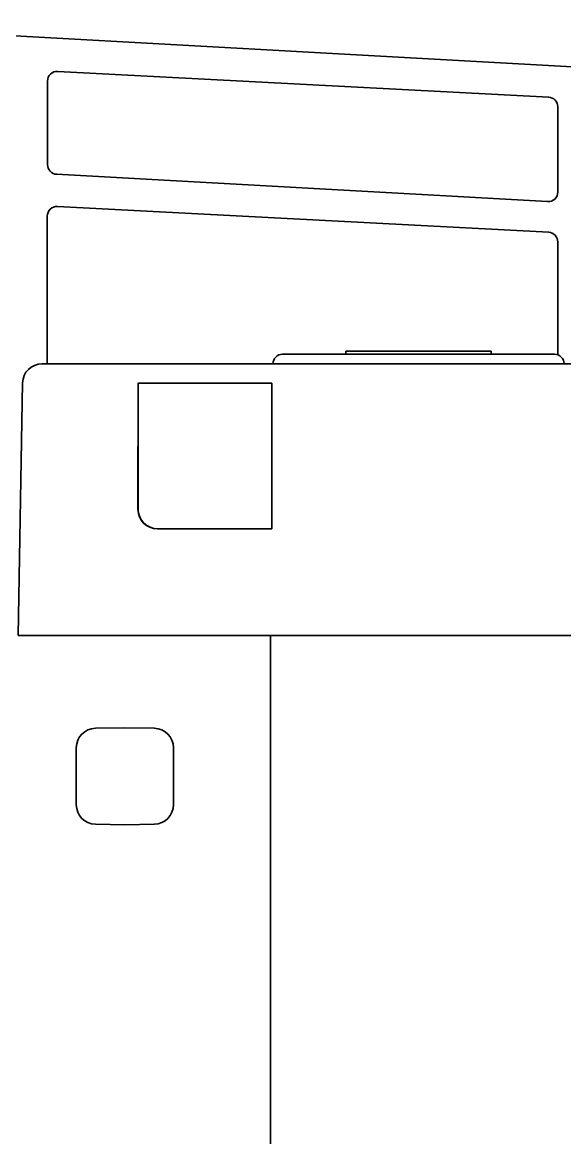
# Model space of a CAD drawing. Extents: x 5997 to 10491, y -672 to 3388.
# Drawn here: x 8441.4 to 8497.3, y 3156.8 to 3271.7 of the extents above; entities that cross this region are included whole.
import ezdxf

# ---------------------------------------------------------------- set-up
doc = ezdxf.new("R2010")
doc.units = 0
doc.header["$LTSCALE"] = 5
doc.layers.add('1', color=7, linetype='CONTINUOUS', true_color=0xffffff)

msp = doc.modelspace()

# ---------------------------------------------------------------- linework, layer by layer
at = {"layer": '1', "color": 7, "linetype": 'Continuous', "lineweight": 35}
for p, q in [((8415.47, 3271.74), (8699.86, 3255.89)), ((8495.63, 3264.02), (8445.05, 3266.68)), ((8444, 3265.68), (8444, 3257.07)), ((8496.57, 3263.11), (8496.57, 3254.17)), ((8444.94, 3256.08), (8495.52, 3253.26)), ((8445.02, 3252.75), (8495.63, 3250.09)), ((8443.97, 3236.53), (8443.97, 3251.74)), ((8496.57, 3249.09), (8496.57, 3237.46)), ((8474.72, 3237.83), (8474.72, 3237.53)), ((8474.72, 3237.83), (8489.72, 3237.83)), ((8489.72, 3237.53), (8489.72, 3237.83)), ((8443.43, 3236.53), (8685.52, 3236.53)), ((8468.22, 3237.53), (8496.22, 3237.53)), ((8440.97, 3208.53), (8441.43, 3234.56)), ((8453.33, 3234.53), (8453.32, 3221.53)), ((8467.11, 3234.53), (8453.33, 3234.53)), ((8453.35, 3234.28), (8453.34, 3221.53)), ((8467.1, 3219.53), (8467.1, 3234.28)), ((8467.11, 3219.53), (8467.11, 3234.53)), ((8453.32, 3221.53), (8453.34, 3221.53)), ((8455.32, 3219.53), (8467.11, 3219.53)), ((8442.97, 3208.53), (8440.97, 3208.53)), ((8685.97, 3208.53), (8442.97, 3208.53)), ((8466.97, 3206.81), (8466.97, 3208.53)), ((8466.97, 3204.55), (8466.97, 3206.81)), ((8466.97, 3201.62), (8466.97, 3204.55)), ((8466.97, 3186.54), (8466.97, 3201.62)), ((8448.94, 3198.97), (8451.97, 3199.03)), ((8451.97, 3199.03), (8455.01, 3198.97)), ((8446.97, 3191.08), (8446.97, 3196.97)), ((8456.97, 3196.97), (8456.97, 3191.08)), ((8451.97, 3189.03), (8448.94, 3189.08)), ((8455.01, 3189.08), (8451.97, 3189.03)), ((8466.97, 3183.59), (8466.97, 3186.54)), ((8466.97, 3181.82), (8466.97, 3183.59)), ((8466.97, 3178.86), (8466.97, 3181.82)), ((8466.97, 2913.24), (8466.97, 3178.86))]:
    msp.add_line(p, q, dxfattribs=at)
for centre, radius, start, end in [((8443.43, 3234.53), 2, 90, 179), ((8468.22, 3236.53), 1, 90, 180), ((8496.22, 3236.53), 1, 0, 90), ((8448.97, 3196.97), 2, 91, 180), ((8454.97, 3196.97), 2, 0, 89), ((8448.97, 3191.08), 2, 180, 269), ((8454.97, 3191.08), 2, 271, 0)]:
    msp.add_arc(centre, radius, start, end, dxfattribs=at)
at = {"layer": '1', "color": 7, "linetype": 'Continuous', "lineweight": 35, "extrusion": (0, 0, -1)}
for centre, major_axis, ratio, start_param, end_param in [((8445, 3265.68), (-0.829, -0.56), 0.999069, 0.594221, 2.218099), ((8495.57, 3263.03), (-0.936, -0.353), 0.999269, 1.985339, 3.502131), ((8445, 3257.07), (0.821, -0.571), 0.999112, 1.017308, 2.533193), ((8495.57, 3254.25), (0.936, -0.353), 0.999269, 5.922647, 7.547449), ((8444.97, 3251.75), (-0.06, -1), 0.995861, 1.505498, 3.129377), ((8495.57, 3249.09), (-0.337, -0.946), 0.995571, 2.851744, 4.368535)]:
    msp.add_ellipse(centre, major_axis=major_axis, ratio=ratio, start_param=start_param, end_param=end_param, dxfattribs=at)
at = {"layer": '1', "color": 7, "linetype": 'Continuous', "lineweight": 35}
for centre, major_axis, ratio, start_param, end_param in [((8453.36, 3234.28), (0, -0.25), 0.034921, 3.141593, 4.694936), ((8467.1, 3234.28), (0, -0.25), 0.017455, 1.58825, 3.141593), ((8455.32, 3221.53), (-1.91, -0.6), 0.998143, 5.977513, 7.548309), ((8455.34, 3221.53), (-1.85, -0.77), 0.999139, 5.890334, 7.46113)]:
    msp.add_ellipse(centre, major_axis=major_axis, ratio=ratio, start_param=start_param, end_param=end_param, dxfattribs=at)

doc.saveas('drawing.dxf')
